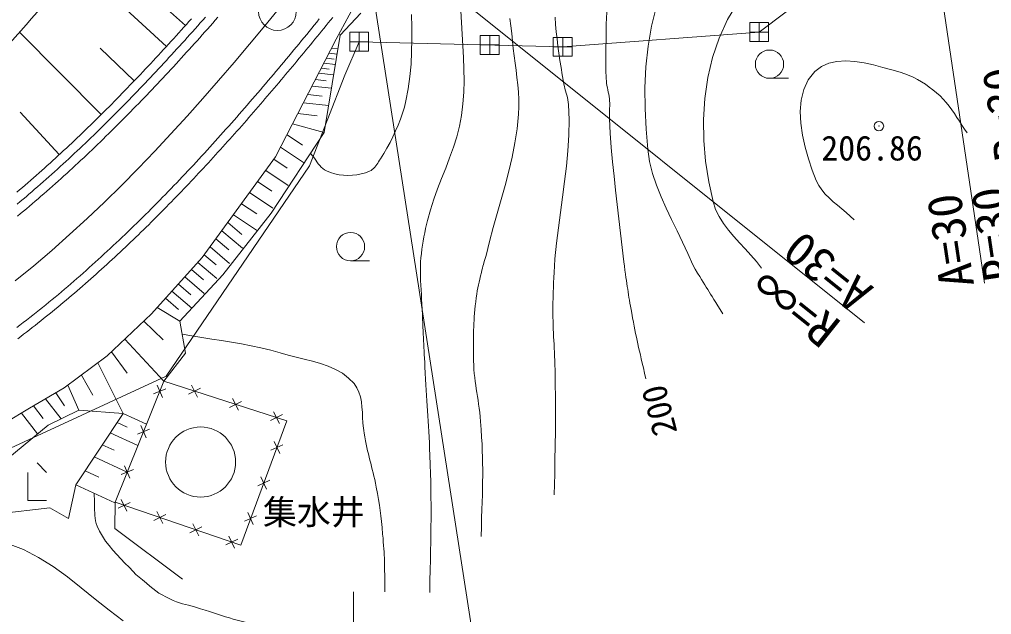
# Model space of a CAD drawing. Units: millimetres, scale not verified. Extents: x 40000 to 680000, y 20000 to 380000.
# Drawn here: x 344775 to 396396, y 259934 to 291505 of the extents above; entities that cross this region are included whole.
import ezdxf
from ezdxf.enums import TextEntityAlignment as Align

# ---------------------------------------------------------------- set-up
doc = ezdxf.new("R2010")
doc.units = ezdxf.units.MM
doc.header["$LTSCALE"] = 1000
doc.header["$PDMODE"] = 32
doc.header["$PDSIZE"] = 500
doc.linetypes.add('CHAIN', pattern=[18.5, 12, -1.5, 3.5, -1.5])
for name, color, linetype, lineweight in [('M-BGD', 7, 'Continuous', 13), ('M-BMK', 2, 'CHAIN', 13), ('M-BMK-ROW', 30, 'Continuous', 13), ('M-STR-HTXT', 7, 'Continuous', 13), ('M-STR-STRC', 7, 'Continuous', 13)]:
    doc.layers.add(name, color=color, linetype=linetype, lineweight=lineweight)
doc.styles.add('ＭＳ ゴシック', font='')
doc.styles.get('ＭＳ ゴシック').set_extended_font_data('MS Gothic')

msp = doc.modelspace()

# ---------------------------------------------------------------- linework, layer by layer
at = {"layer": 'M-BGD'}
for p, q in [((389646, 275415), (333471, 320340)), ((396014, 277515), (393191, 296526)), ((352581, 290074), (348888, 293463)), ((353584, 291180), (352473, 292178)), ((361600, 290451), (362520, 292156)), ((361806, 290678), (362909, 291842)), ((349112, 286457), (344781, 290823)), ((360958, 285506), (361806, 290678)), ((361806, 290678), (361740, 290710)), ((358377, 284216), (361600, 290451)), ((350867, 288245), (349058, 289979)), ((361218, 289711), (361640, 289664)), ((361354, 289975), (361685, 289938)), ((360946, 289185), (361550, 289117)), ((361082, 289448), (361488, 289403)), ((360673, 288658), (361460, 288570)), ((360810, 288922), (361216, 288876)), ((360497, 288316), (361060, 288253)), ((384604, 288383), (385604, 288383)), ((360090, 287530), (360857, 287444)), ((360320, 287974), (361344, 287859)), ((359860, 287085), (361192, 286936)), ((346890, 284332), (344808, 286594)), ((359561, 286508), (360593, 286392)), ((358133, 281228), (360958, 285506)), ((359278, 285960), (360958, 285506)), ((358985, 285392), (359812, 284835)), ((358644, 284733), (359862, 283913)), ((358286, 284091), (358994, 283614)), ((357854, 283498), (359044, 282697)), ((357424, 282909), (358181, 282399)), ((356994, 282319), (358229, 281487)), ((356566, 281732), (357372, 281190)), ((355574, 277963), (358133, 281228)), ((356139, 281145), (357419, 280283)), ((355837, 280731), (356578, 280102)), ((355209, 279870), (355894, 279288)), ((355521, 280298), (356620, 279365)), ((354897, 279441), (355936, 278558)), ((354587, 279017), (355217, 278483)), ((354251, 278616), (355258, 277761)), ((362355, 278702), (363355, 278702)), ((353296, 275496), (355574, 277963)), ((353556, 277848), (354588, 276971)), ((353903, 278232), (354547, 277686)), ((353212, 277468), (353884, 276897)), ((352527, 276711), (353228, 276116)), ((352868, 277088), (353924, 276190)), ((352083, 276220), (353296, 275496)), ((351372, 275499), (352404, 274515)), ((353591, 273799), (353296, 275496)), ((352441, 272309), (350365, 274544)), ((349659, 273874), (350503, 272742)), ((352441, 272309), (353591, 273799)), ((350276, 270608), (348936, 273291)), ((348062, 272640), (348667, 271565)), ((347337, 272101), (347926, 270777)), ((349854, 265891), (352441, 272309)), ((352087, 272099), (352364, 271449)), ((352441, 272309), (358972, 270207)), ((353913, 272098), (354235, 271469)), ((346709, 271702), (347176, 271008)), ((351900, 271636), (352551, 271912)), ((354389, 271945), (353759, 271622)), ((346166, 271380), (346993, 270319)), ((356566, 271244), (355937, 270921)), ((356090, 271397), (356412, 270768)), ((344880, 270616), (345737, 269517)), ((345521, 271001), (346034, 270343)), ((346301, 269980), (347926, 270777)), ((347768, 266819), (350276, 270608)), ((350276, 270608), (347926, 270777)), ((350276, 270608), (351523, 270031)), ((358743, 270543), (358114, 270220)), ((358267, 270696), (358590, 270067)), ((342169, 266594), (346301, 269980)), ((349958, 270128), (350487, 269883)), ((358972, 270207), (356522, 263619)), ((349595, 269579), (351066, 268899)), ((351038, 269496), (351688, 269773)), ((351225, 269960), (351501, 269309)), ((358595, 268474), (358300, 269117)), ((349173, 268941), (349799, 268651)), ((358769, 268942), (358126, 268648)), ((346215, 267478), (345715, 267978)), ((348750, 268303), (350500, 267494)), ((345215, 265978), (345215, 267478)), ((348259, 267561), (348999, 267219)), ((350175, 267357), (350826, 267634)), ((350362, 267821), (350639, 267170)), ((358069, 267060), (357426, 266766)), ((357895, 266591), (357600, 267234)), ((347383, 265023), (347768, 266819)), ((347768, 266819), (349841, 265860)), ((346215, 265978), (345215, 265978)), ((349842, 264493), (349854, 265891)), ((349854, 265891), (356522, 263619)), ((350013, 265573), (350647, 265885)), ((350486, 265412), (350174, 266046)), ((343269, 265233), (346397, 265596)), ((346397, 265596), (347383, 265023)), ((352391, 264762), (352079, 265397)), ((357194, 264709), (356900, 265352)), ((351918, 264924), (352553, 265236)), ((357369, 265178), (356726, 264884)), ((349842, 264493), (353431, 261819)), ((353823, 264275), (354458, 264587)), ((354297, 264113), (353985, 264748)), ((355729, 263626), (356363, 263938)), ((356202, 263464), (355890, 264099))]:
    msp.add_line(p, q, dxfattribs=at)
for points in [[(375928, 291201), (375948, 291622), (375975, 292044), (375990, 292236)], [(380524, 278483), (380269, 279093), (379991, 279696), (379699, 280297), (379404, 280896), (379115, 281497), (378844, 282103), (378600, 282715), (378394, 283336), (378237, 283969), (378138, 284615), (378048, 285687), (377997, 286779), (377992, 287881), (378042, 288985), (378155, 290080), (378339, 291158), (378601, 292208), (378680, 292438)], [(384181, 278319), (383910, 278665), (383619, 279001), (383316, 279331), (383010, 279660), (382709, 279992), (382424, 280331), (382162, 280681), (381933, 281046), (381745, 281431), (381608, 281840), (381374, 282892), (381210, 283979), (381119, 285087), (381107, 286204), (381178, 287318), (381335, 288417), (381585, 289488), (381931, 290518), (382378, 291496), (382930, 292408)], [(360226, 284397), (360364, 284241), (360436, 284145), (360506, 284047), (360575, 283948), (360646, 283850), (360719, 283757), (360797, 283669), (360881, 283590), (360973, 283522), (361074, 283468), (361289, 283384), (361514, 283317), (361746, 283269), (361982, 283240), (362221, 283229), (362460, 283236), (362696, 283263), (362928, 283308), (363152, 283373), (363367, 283457), (363443, 283497), (363513, 283546), (363578, 283603), (363638, 283666), (363694, 283734), (363747, 283806), (363798, 283881), (363846, 283956), (363894, 284032), (363940, 284106), (364118, 284392), (364290, 284684), (364453, 284980), (364607, 285282), (364752, 285588), (364886, 285899), (365008, 286214), (365118, 286533), (365215, 286856), (365297, 287182), (365423, 287825), (365512, 288474), (365569, 289127), (365601, 289784), (365612, 290443), (365607, 291104), (365592, 291766)], [(368208, 291963), (368244, 291345), (368284, 290727), (368324, 290109), (368357, 289490), (368379, 288873), (368385, 288257), (368369, 287642), (368326, 287029), (368251, 286418), (368141, 285844), (367994, 285279), (367818, 284721), (367620, 284168), (367409, 283618), (367193, 283069), (366980, 282519), (366778, 281965), (366596, 281407), (366441, 280842), (366390, 280625), (366341, 280407), (366295, 280189), (366252, 279970), (366213, 279751), (366177, 279531), (366146, 279310), (366118, 279089), (366096, 278867), (366079, 278645), (366067, 278397), (366063, 278149), (366066, 277900), (366074, 277652), (366087, 277404), (366101, 277155), (366117, 276906), (366132, 276658), (366145, 276409), (366155, 276161)], [(353908, 291541), (353774, 291391), (353640, 291241), (353505, 291092), (353371, 290943), (353236, 290793), (353101, 290645), (352966, 290496), (352831, 290348), (352696, 290200), (352560, 290052), (352425, 289904), (352289, 289757), (352153, 289610), (352017, 289464), (351881, 289317), (351744, 289171), (351607, 289026), (351471, 288880), (351334, 288735), (351196, 288590), (351059, 288446), (350921, 288302), (350783, 288158), (350645, 288014), (350507, 287871), (350369, 287728), (350230, 287586), (350091, 287444), (349952, 287302), (349813, 287160), (349673, 287019), (349534, 286878), (349394, 286738), (349254, 286598), (349113, 286458), (348972, 286319), (348832, 286180), (348690, 286042), (348549, 285904), (348407, 285766), (348266, 285629), (348123, 285492), (347981, 285356), (347838, 285219), (347695, 285084), (347552, 284949), (347409, 284814), (347265, 284679), (347121, 284546), (346977, 284412), (346833, 284279), (346688, 284146), (346543, 284014), (346398, 283883), (346252, 283751), (346106, 283621), (345960, 283490), (345814, 283361), (345667, 283231), (345520, 283102), (345373, 282974), (345225, 282846), (345077, 282719), (344929, 282592), (344781, 282466), (344632, 282340)], [(354655, 291629), (354518, 291474), (354380, 291320), (354242, 291165), (354104, 291011), (353966, 290857), (353828, 290703), (353689, 290550), (353551, 290396), (353412, 290243), (353273, 290091), (353134, 289938), (352994, 289786), (352855, 289634), (352715, 289482), (352575, 289331), (352435, 289180), (352295, 289029), (352155, 288879), (352014, 288729), (351873, 288579), (351732, 288429), (351591, 288280), (351450, 288131), (351308, 287983), (351166, 287834), (351024, 287687), (350881, 287539), (350739, 287392), (350596, 287245), (350453, 287098), (350310, 286952), (350166, 286807), (350022, 286661), (349878, 286516), (349734, 286371), (349589, 286227), (349445, 286083), (349300, 285940), (349154, 285797), (349009, 285654), (348863, 285512), (348717, 285370), (348570, 285228), (348424, 285087), (348277, 284947), (348130, 284807), (347982, 284667), (347834, 284527), (347686, 284389), (347538, 284250), (347389, 284112), (347240, 283975), (347091, 283838), (346941, 283701), (346792, 283565), (346641, 283429), (346491, 283294), (346340, 283159), (346189, 283025), (346038, 282892), (345886, 282758), (345734, 282626), (345582, 282494), (345429, 282362), (345276, 282231), (345123, 282100), (344969, 281970), (344815, 281841), (344661, 281712)], [(361411, 291613), (361293, 291468), (361176, 291324), (361058, 291179), (360939, 291034), (360821, 290889), (360703, 290745), (360584, 290600), (360466, 290456), (360347, 290311), (360228, 290167), (360109, 290022), (359990, 289878), (359870, 289733), (359751, 289589), (359631, 289445), (359511, 289301), (359391, 289157), (359271, 289013), (359151, 288869), (359030, 288725), (358909, 288581), (358788, 288438), (358667, 288294), (358546, 288151), (358424, 288007), (358303, 287864), (358181, 287721), (358059, 287578), (357937, 287435), (357814, 287292), (357691, 287149), (357569, 287006), (357445, 286864), (357322, 286721), (357199, 286579), (357075, 286437), (356951, 286295), (356827, 286153), (356702, 286011), (356577, 285869), (356452, 285728), (356327, 285586), (356202, 285445), (356076, 285304), (355950, 285163), (355824, 285022), (355698, 284882), (355571, 284741), (355444, 284601), (355317, 284461), (355189, 284321), (355062, 284181), (354934, 284041), (354805, 283902), (354677, 283763), (354548, 283623), (354419, 283485), (354289, 283346), (354160, 283207), (354030, 283069), (353899, 282931), (353769, 282793), (353638, 282655), (353507, 282518), (353375, 282381), (353243, 282244), (353111, 282107), (352979, 281970), (352846, 281834), (352713, 281698), (352580, 281562), (352446, 281426), (352312, 281291), (352178, 281156), (352043, 281021), (351908, 280886), (351773, 280752), (351637, 280618), (351501, 280484), (351365, 280350), (351228, 280217), (351091, 280084), (350953, 279951), (350816, 279819), (350678, 279687), (350539, 279555), (350400, 279423), (350261, 279292), (350122, 279161), (349982, 279030), (349842, 278900), (349701, 278770), (349560, 278640), (349419, 278511), (349277, 278382), (349135, 278253), (348992, 278125), (348849, 277997), (348706, 277869), (348562, 277742), (348418, 277615), (348274, 277488), (348129, 277362), (347984, 277236), (347838, 277111), (347692, 276986), (347546, 276861), (347399, 276737), (347252, 276613), (347104, 276489), (346956, 276366), (346808, 276243), (346659, 276121), (346510, 275999), (346360, 275877), (346210, 275756), (346060, 275635), (345909, 275515), (345758, 275395), (345606, 275276), (345454, 275157), (345302, 275039), (345149, 274921), (344995, 274803), (344841, 274686), (344687, 274569)], [(370819, 291561), (370870, 291161), (370917, 290760), (370957, 290359), (370997, 289971), (371044, 289583), (371095, 289195), (371146, 288806), (371195, 288418), (371238, 288030), (371271, 287641), (371291, 287253), (371294, 286864), (371277, 286476), (371199, 285711), (371082, 284953), (370931, 284200), (370755, 283450), (370560, 282704), (370354, 281959), (370142, 281215), (369933, 280470), (369734, 279724), (369551, 278976)], [(373223, 291618), (373247, 291235), (373280, 290853), (373320, 290472), (373366, 290091), (373418, 289711), (373475, 289331), (373535, 288952), (373597, 288573), (373661, 288195), (373685, 288074), (373713, 287955), (373744, 287836), (373777, 287717), (373811, 287598), (373843, 287480), (373872, 287360), (373897, 287241), (373917, 287120), (373929, 286998), (373959, 286178), (373946, 285359), (373898, 284540), (373822, 283722), (373726, 282903), (373617, 282085), (373504, 281267), (373392, 280449), (373291, 279630), (373208, 278812)], [(376865, 278647), (376785, 279407), (376700, 280165), (376611, 280924), (376521, 281682), (376433, 282441), (376349, 283200), (376272, 283959), (376204, 284719), (376147, 285480), (376104, 286241), (376102, 286335), (376102, 286429), (376104, 286522), (376107, 286616), (376111, 286709), (376115, 286803), (376118, 286897), (376119, 286990), (376117, 287084), (376112, 287177), (376101, 287296), (376084, 287415), (376064, 287533), (376041, 287651), (376017, 287769), (375994, 287886), (375972, 288004), (375954, 288123), (375940, 288241), (375931, 288361), (375928, 288457), (375924, 288554), (375921, 288650), (375917, 288747), (375915, 288843), (375912, 288940), (375910, 289036), (375908, 289133), (375906, 289230), (375928, 291201)], [(389105, 280866), (388895, 281070), (388673, 281265), (388443, 281456), (388212, 281645), (387984, 281837), (387765, 282035), (387561, 282242), (387376, 282462), (387218, 282699), (387090, 282956), (386873, 283515), (386669, 284112), (386492, 284734), (386353, 285370), (386265, 286005), (386240, 286629), (386290, 287227), (386427, 287787), (386663, 288296), (387012, 288742), (387359, 289012), (387754, 289188), (388188, 289283), (388651, 289308), (389135, 289276), (389631, 289200), (390130, 289092), (390622, 288964), (391099, 288830), (391551, 288701), (391785, 288627), (392015, 288539), (392240, 288438), (392460, 288324), (392674, 288199), (392884, 288065), (393087, 287921), (393285, 287770), (393476, 287613), (393661, 287451), (393834, 287281), (393994, 287101), (394144, 286912), (394286, 286715), (394423, 286513), (394555, 286308), (394687, 286101), (394818, 285896), (394953, 285692), (395093, 285494)], [(345315, 270877), (347158, 271968), (349441, 273667), (351780, 275885), (354480, 278869), (358377, 284216)], [(353414, 274814), (353937, 274719), (354461, 274631), (354986, 274547), (355511, 274464), (356036, 274379), (356560, 274289), (357081, 274191), (357600, 274081), (358115, 273956), (358626, 273813), (359041, 273698), (359467, 273592), (359900, 273487), (360332, 273377), (360756, 273254), (361167, 273111), (361558, 272939), (361922, 272732), (362254, 272482), (362546, 272183), (362694, 271966), (362803, 271730), (362880, 271478), (362930, 271214), (362962, 270941), (362983, 270663), (362999, 270382), (363017, 270103)], [(345315, 270877), (344021, 270100), (339947, 268143), (335198, 266335), (330806, 265094), (327196, 264394)], [(348743, 266368), (348754, 265913), (348761, 265768), (348765, 265622), (348768, 265477), (348773, 265331), (348781, 265187), (348796, 265044), (348820, 264903), (348854, 264765), (348901, 264631), (349030, 264353), (349182, 264088), (349352, 263833), (349539, 263588), (349738, 263350), (349947, 263118), (350161, 262890), (350378, 262665), (350593, 262440), (350805, 262215), (350960, 262062), (351127, 261919), (351303, 261783)], [(344149, 263702), (344987, 263383), (345789, 262967), (346564, 262475), (347318, 261927), (348059, 261345), (348795, 260749), (349534, 260159), (350282, 259598)]]:
    msp.add_lwpolyline(points, dxfattribs=at)
for centre, radius in [((358475, 291924), 1000), ((384604, 289133), 750), ((362355, 279452), 750), ((354395, 268026), 1859)]:
    msp.add_circle(centre, radius, dxfattribs=at)
for radius, start, end in [(71092, 309.5703, 320.52916), (71492, 309.557, 320.5145), (71892, 309.54389, 320.50001), (73092, 309.50556, 320.45747)]:
    msp.add_arc((290186, 339422), radius, start, end, dxfattribs=at)
for points, knots in [([(369551, 278976), (369422, 278555), (369390, 278436), (369303, 278086), (369173, 277568), (369106, 277274), (369034, 276744), (368872, 275543), (368880, 274857), (368883, 273645), (368887, 272281), (369157, 271533), (369261, 270173), (369443, 267796), (369371, 266949), (369289, 264069)], [0, 0, 0, 0, 1, 1, 1, 2, 2, 2, 3, 3, 3, 4, 4, 4, 5, 5, 5, 5]), ([(373208, 278812), (373133, 277677), (373121, 277359), (373106, 276427), (373083, 275056), (373186, 274290), (373214, 272919), (373267, 270325), (373232, 269477), (373176, 266276)], [0, 0, 0, 0, 1, 1, 1, 2, 2, 2, 3, 3, 3, 3]), ([(376865, 278647), (377044, 277338), (377099, 276981), (377290, 275919), (377536, 274553), (377652, 274101), (378045, 272447)], [0, 0, 0, 0, 1, 1, 1, 2, 2, 2, 2]), ([(366145, 276409), (366219, 274789), (366239, 274379), (366305, 273078), (366399, 271250), (366502, 270228), (366570, 268398), (366674, 265551), (366629, 264596), (366560, 261105)], [0, 0, 0, 0, 1, 1, 1, 2, 2, 2, 3, 3, 3, 3]), ([(363017, 270103), (363044, 269845), (363058, 269772), (363088, 269561), (363251, 268425), (363504, 267820), (363721, 266694), (363907, 265730), (363968, 265180), (364061, 264203), (364173, 263013), (364166, 262592), (364174, 261146)], [0, 0, 0, 0, 1, 1, 1, 2, 2, 2, 3, 3, 3, 4, 4, 4, 4]), ([(351303, 261783), (351906, 261267), (352129, 261053), (352759, 260760), (353269, 260523), (353591, 260479), (354131, 260320), (355535, 259909), (356297, 259545), (357745, 259337), (358997, 259158), (359503, 259153), (360981, 259189)], [0, 0, 0, 0, 1, 1, 1, 2, 2, 2, 3, 3, 3, 4, 4, 4, 4])]:
    msp.add_open_spline(points, degree=3, knots=knots, dxfattribs=at)
msp.add_open_spline([(380524, 278483), (381322, 277182), (381322, 277182), (382121, 275882)], degree=3, dxfattribs=at)
msp.add_point((390417, 285847), dxfattribs=at)
at = {"layer": 'M-BMK'}
msp.add_lwpolyline([(362581, 297058), (361791, 296070), (361000, 295083), (360206, 294098), (359410, 293115), (358610, 292135), (357805, 291160), (356994, 290189), (356177, 289224), (355352, 288265), (354518, 287314), (353674, 286371), (352821, 285438), (351956, 284515), (351079, 283603), (350190, 282704), (349287, 281818), (348370, 280946), (347439, 280090), (346492, 279252), (345530, 278431), (344551, 277630)], dxfattribs=at)
at = {"layer": 'M-BMK-ROW'}
for p, q in [((384553, 291336), (383553, 291336)), ((383553, 291336), (383553, 290336)), ((384053, 290336), (384053, 291336)), ((384553, 290336), (384553, 291336)), ((363314, 290826), (362314, 290826)), ((362314, 290826), (362314, 289826)), ((362814, 289826), (362814, 290826)), ((363314, 289826), (363314, 290826)), ((370245, 290651), (369245, 290651)), ((369245, 290651), (369245, 289651)), ((369745, 289651), (369745, 290651)), ((370245, 289651), (370245, 290651)), ((384553, 290836), (383553, 290836)), ((363314, 290326), (362314, 290326)), ((370245, 290151), (369245, 290151)), ((374125, 290553), (373125, 290553)), ((373125, 290553), (373125, 289553)), ((373625, 289553), (373625, 290553)), ((374125, 289553), (374125, 290553)), ((383553, 290336), (384553, 290336)), ((362314, 289826), (363314, 289826)), ((369245, 289651), (370245, 289651)), ((374125, 290053), (373125, 290053)), ((373125, 289553), (374125, 289553))]:
    msp.add_line(p, q, dxfattribs=at)
for points in [[(362814, 290326), (373625, 290053), (384053, 290836), (389580, 295005), (393333, 296282), (396967, 296029), (398540, 295930), (410494, 299520), (416872, 301127), (422870, 301644), (429255, 296415), (431640, 296355), (433724, 297627)], [(316530, 261501), (318525, 262128), (321604, 262698), (328793, 263398), (334864, 264370), (336043, 264967), (352560, 272576), (360180, 283737), (362054, 288556), (362814, 290326)]]:
    msp.add_lwpolyline(points, dxfattribs=at)
at = {"layer": 'M-STR-HTXT'}
for p, q in [((363103, 295862), (369069, 257386)), ((362520, 261146), (362520, 226713))]:
    msp.add_line(p, q, dxfattribs=at)
at = {"layer": 'M-STR-STRC'}
for points in [[(360699, 291530), (360565, 291366), (360431, 291202), (360296, 291037), (360162, 290873), (360027, 290709), (359892, 290545), (359757, 290382), (359622, 290218), (359487, 290054), (359351, 289891), (359215, 289727), (359079, 289564), (358943, 289400), (358807, 289237), (358670, 289074), (358533, 288911), (358396, 288748), (358259, 288585), (358121, 288423), (357983, 288260), (357845, 288098), (357707, 287936), (357569, 287774), (357430, 287612), (357291, 287450), (357151, 287288), (357012, 287127), (356872, 286965), (356732, 286804), (356591, 286643), (356451, 286483), (356310, 286322), (356168, 286162), (356027, 286001), (355885, 285841), (355743, 285681), (355600, 285522), (355458, 285362), (355314, 285203), (355171, 285044), (355027, 284885), (354883, 284727), (354739, 284568), (354594, 284410), (354449, 284253), (354303, 284095), (354157, 283938), (354011, 283780), (353865, 283624), (353718, 283467), (353570, 283311), (353423, 283155), (353275, 282999), (353126, 282844), (352977, 282688), (352828, 282533), (352679, 282379), (352529, 282225), (352378, 282071), (352228, 281917), (352076, 281764), (351925, 281611), (351773, 281458), (351621, 281306), (351468, 281154), (351314, 281002), (351161, 280851), (351007, 280700), (350852, 280549), (350697, 280399), (350542, 280249), (350386, 280100), (350230, 279951), (350073, 279802), (349916, 279654), (349758, 279506), (349600, 279358), (349441, 279211), (349282, 279064), (349123, 278918), (348963, 278772), (348803, 278627), (348642, 278482), (348480, 278338), (348318, 278194), (348156, 278050), (347993, 277907), (347830, 277765), (347666, 277622), (347502, 277481), (347337, 277340), (347172, 277199), (347006, 277059), (346840, 276919), (346673, 276780), (346505, 276642), (346338, 276504), (346169, 276366), (346000, 276229), (345831, 276093), (345661, 275957), (345491, 275822), (345320, 275687), (345148, 275553), (344976, 275419), (344804, 275286), (344631, 275154)], [(355313, 291618), (355175, 291462), (355037, 291307), (354899, 291151), (354761, 290996), (354623, 290841), (354484, 290686), (354346, 290532), (354207, 290377), (354068, 290223), (353929, 290070), (353790, 289916), (353650, 289763), (353511, 289610), (353371, 289457), (353231, 289304), (353091, 289152), (352950, 289000), (352810, 288849), (352669, 288697), (352528, 288546), (352387, 288395), (352245, 288245), (352104, 288095), (351962, 287945), (351820, 287795), (351677, 287646), (351535, 287497), (351392, 287348), (351249, 287200), (351106, 287052), (350962, 286905), (350819, 286757), (350675, 286611), (350530, 286464), (350386, 286318), (350241, 286172), (350096, 286027), (349951, 285882), (349805, 285737), (349659, 285593), (349513, 285449), (349367, 285305), (349220, 285162), (349073, 285019), (348926, 284877), (348778, 284735), (348631, 284594), (348483, 284452), (348334, 284312), (348185, 284172), (348036, 284032), (347887, 283893), (347738, 283754), (347588, 283615), (347437, 283477), (347287, 283340), (347136, 283203), (346985, 283066), (346834, 282930), (346682, 282794), (346530, 282659), (346377, 282525), (346224, 282390), (346071, 282257), (345918, 282124), (345764, 281991), (345610, 281859), (345456, 281727), (345301, 281596), (345146, 281466), (344990, 281336), (344835, 281206), (344679, 281077)]]:
    msp.add_lwpolyline(points, dxfattribs=at)

# ---------------------------------------------------------------- texts
at = {"layer": 'M-BGD', "style": 'ＭＳ ゴシック'}
for s, rotation, p in [('R=30', 98.448, (398950, 284244)), ('A=30', 98.448, (396014, 277515)), ('R=∞', 141.347, (388841, 275842))]:
    msp.add_text(s, height=1833, rotation=rotation, dxfattribs=at).set_placement(p, align=Align.BOTTOM_LEFT)
msp.add_text('206.86', height=1320, dxfattribs=at).set_placement((387356, 284681), align=Align.MIDDLE_LEFT)
for s, rotation, p in [('R=30', 98.448, (396014, 277515)), ('A=30', 141.347, (389059, 275825))]:
    msp.add_text(s, height=1833, rotation=rotation, dxfattribs=at).set_placement(p, align=Align.TOP_LEFT)
msp.add_text('200', height=1320, rotation=104.408, dxfattribs=at).set_placement((379077, 269453), align=Align.MIDDLE_LEFT)
msp.add_text('集水井', height=1320, dxfattribs=at).set_placement((360410, 265371), align=Align.MIDDLE_CENTER)

doc.saveas('drawing.dxf')
